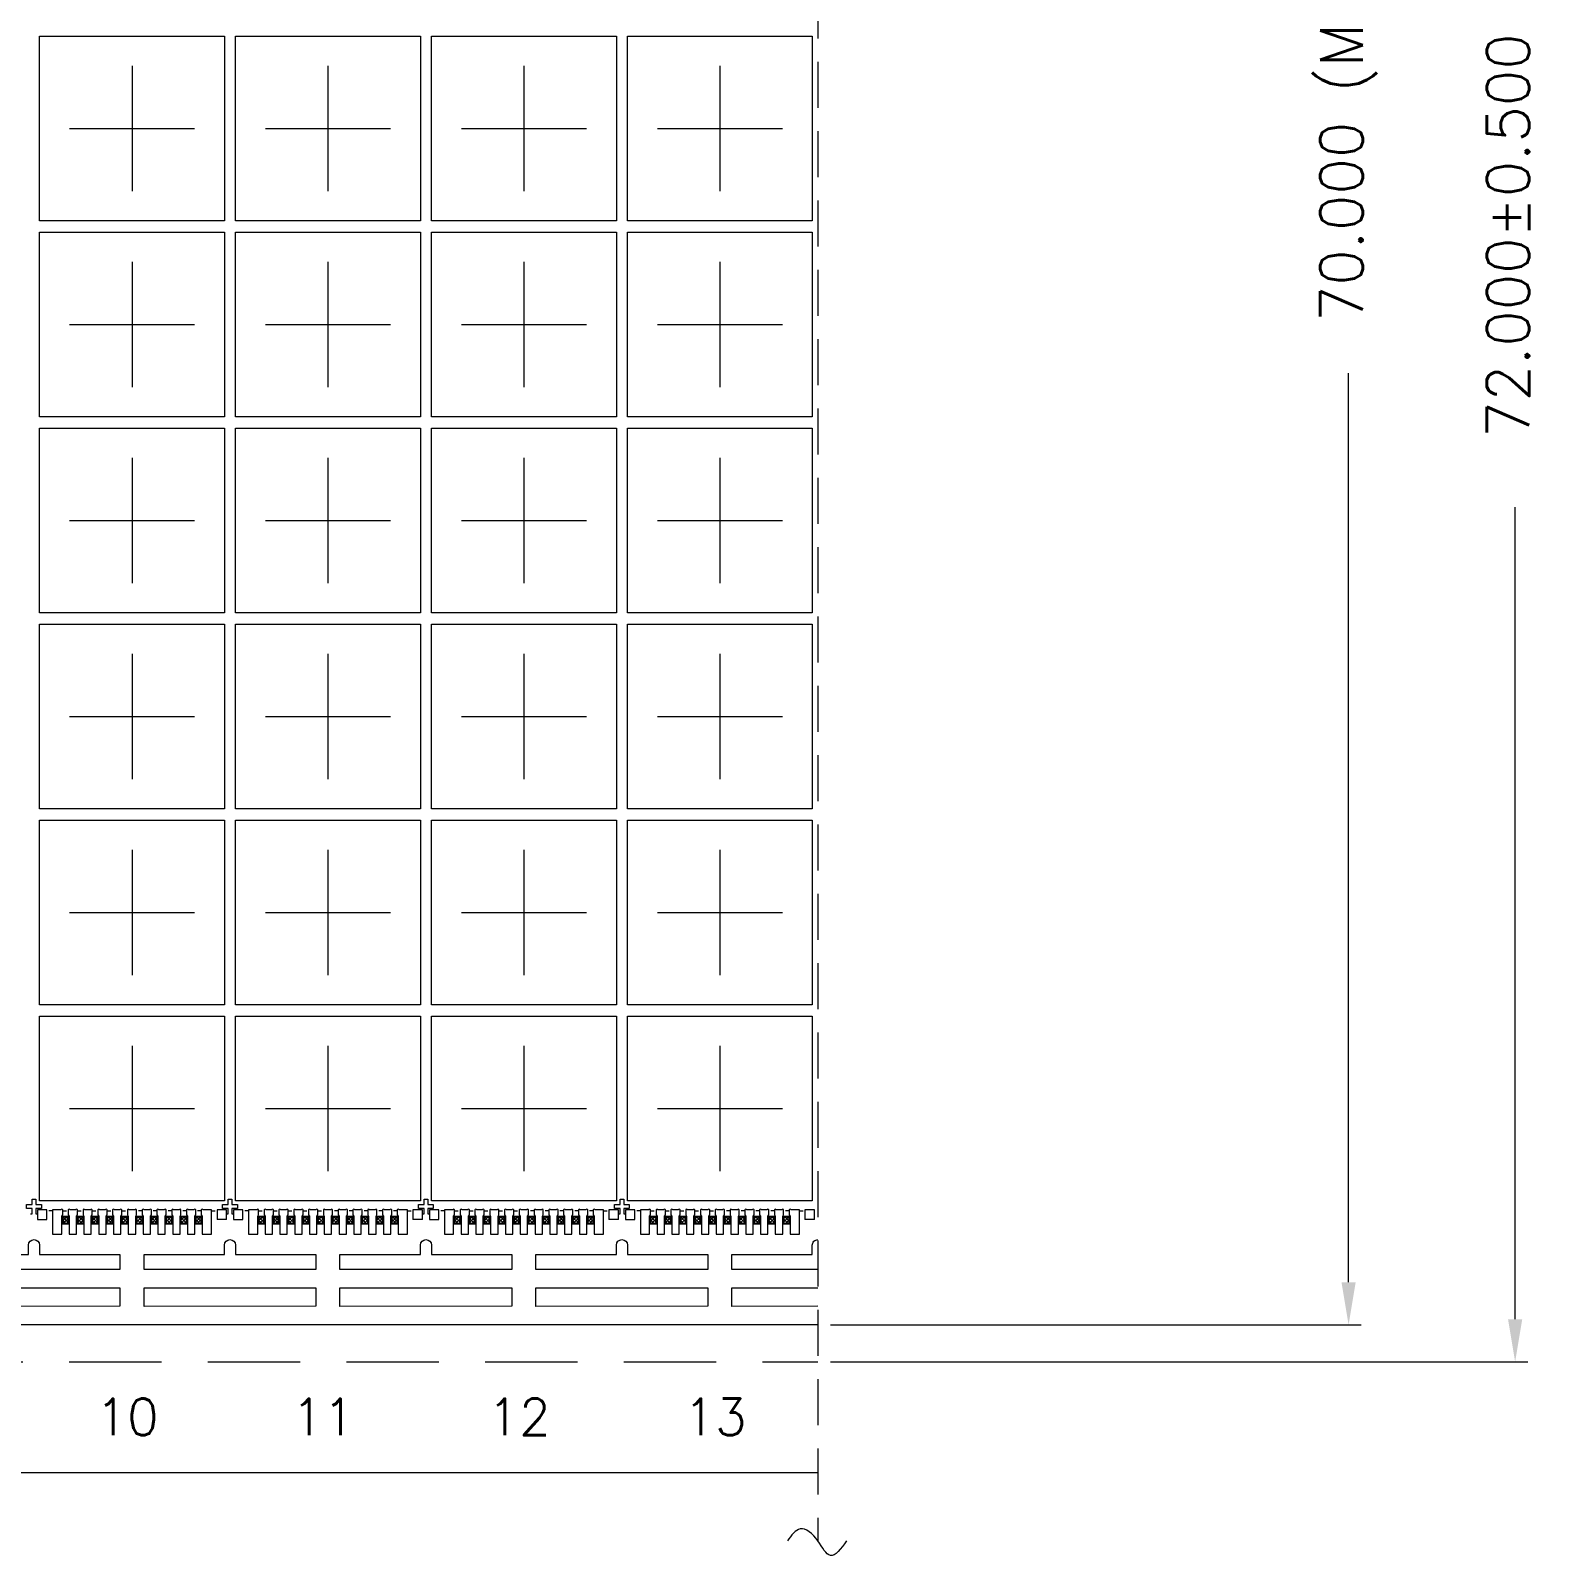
# Model space of a CAD drawing. Extents: x 360 to 479, y -156 to -9.
# Drawn here: x 438.22 to 479.14, y -95.24 to -53.97 of the extents above; entities that cross this region are included whole.
import ezdxf

# ---------------------------------------------------------------- set-up
doc = ezdxf.new("R2010")
doc.units = 0
doc.header["$LTSCALE"] = 5
doc.header["$MEASUREMENT"] = 0
for name, pattern in [('CENTER', [2, 1.25, -0.25, 0.25, -0.25]), ('DASHED', [0.75, 0.5, -0.25]), ('HIDDEN', [0.375, 0.25, -0.125])]:
    doc.linetypes.add(name, pattern=pattern)
doc.layers.get('0').update_dxf_attribs({"linetype": 'CONTINUOUS'})
for name, color, linetype in [('1', 7, 'CONTINUOUS'), ('1D', 4, 'CONTINUOUS'), ('center', 1, 'CONTINUOUS'), ('ETCH', 4, 'CONTINUOUS'), ('PKG', 2, 'CONTINUOUS'), ('PLATING', 3, 'CONTINUOUS'), ('标注', 4, 'CONTINUOUS')]:
    doc.layers.add(name, color=color, linetype=linetype)
doc.layers.add('尺寸线层', color=3, linetype='CONTINUOUS', lineweight=18)
doc.layers.add('标注线', color=3, linetype='CONTINUOUS', lineweight=18)
doc.styles.add('SIMPLEX', font='SIMPLEX')
doc.styles.get("Standard").update_dxf_attribs({"font": 'romans.shx', "bigfont": 'bigfont.shx'})

# ---------------------------------------------------------------- blocks, each defined once
blk = doc.blocks.new('*U40')
at = {"layer": '标注线'}
h = blk.add_hatch(dxfattribs=at)
h.set_pattern_fill('ANSI37', color=256, scale=0.5)
h.set_pattern_definition([(45, (-3340.25684, 269.03637), (-0.0441941738, 0.0441941738), []), (135, (-3340.25684, 269.03637), (-0.0441941738, -0.0441941738), [])])
h.paths.add_polyline_path([(0.075, 0.1), (-0.075, 0.1), (-0.075, -0.1), (0.075, -0.1)])
at = {"layer": 'PLATING'}
blk.add_lwpolyline([(0.075, 0.1), (0.075, -0.1), (-0.075, -0.1), (-0.075, 0.1)], close=True, dxfattribs=at)

msp = doc.modelspace()

# ---------------------------------------------------------------- linework, layer by layer
at = {"lineweight": 0}
for points in [[(438.1631, -86.8174, -1), (438.4631, -86.8174), (438.4631, -87.0724), (440.6381, -87.0724), (440.6381, -87.4724), (435.9881, -87.4724), (435.9881, -87.0724), (438.1631, -87.0724)], [(443.4631, -86.8174, -1), (443.7631, -86.8174), (443.7631, -87.0724), (445.9381, -87.0724), (445.9381, -87.4724), (441.2881, -87.4724), (441.2881, -87.0724), (443.4631, -87.0724)], [(448.7631, -86.8174, -1), (449.0631, -86.8174), (449.0631, -87.0724), (451.2381, -87.0724), (451.2381, -87.4724), (446.5881, -87.4724), (446.5881, -87.0724), (448.7631, -87.0724)], [(454.0631, -86.8174, -1), (454.3631, -86.8174), (454.3631, -87.0724), (456.5381, -87.0724), (456.5381, -87.4724), (451.8881, -87.4724), (451.8881, -87.0724), (454.0631, -87.0724)]]:
    msp.add_lwpolyline(points, format="xyb", close=True, dxfattribs=at)
msp.add_lwpolyline([(459.5131, -87.4724), (457.1881, -87.4724), (457.1881, -87.0724), (459.3631, -87.0724), (459.3631, -86.8174, -0.4142136), (459.5131, -86.6674, -0.4142136)], format="xyb", dxfattribs=at)
for points in [[(435.9881, -87.9724), (440.6381, -87.9724), (440.6381, -88.4724), (435.9881, -88.4725)], [(441.2881, -87.9724), (445.9381, -87.9724), (445.9381, -88.4724), (441.2881, -88.4725)], [(446.5881, -87.9724), (451.2381, -87.9724), (451.2381, -88.4724), (446.5881, -88.4725)], [(451.8881, -87.9724), (456.5381, -87.9724), (456.5381, -88.4724), (451.8881, -88.4725)]]:
    msp.add_lwpolyline(points, close=True, dxfattribs=at)
msp.add_lwpolyline([(459.5131, -88.4724), (457.1881, -88.4725), (457.1881, -87.9724), (459.5131, -87.9724)], dxfattribs=at)
at = {"layer": '1', "linetype": 'Continuous', "lineweight": 0}
for p, q in [((438.4081, -86.1224), (438.6631, -86.1224)), ((443.5181, -86.1224), (443.2631, -86.1224)), ((443.7081, -86.1224), (443.9631, -86.1224)), ((448.8181, -86.1224), (448.5631, -86.1224)), ((449.0081, -86.1224), (449.2631, -86.1224)), ((454.1181, -86.1224), (453.8631, -86.1224)), ((454.3081, -86.1224), (454.5631, -86.1224)), ((459.4181, -86.1224), (459.1631, -86.1224))]:
    msp.add_line(p, q, dxfattribs=at)
at = {"layer": '1', "lineweight": 0}
msp.add_lwpolyline([(459.5131, -92.9724), (384.0131, -92.9724), (383.0131, -91.9724), (383.0131, -81.4724), (385.1131, -81.4724, 0.4142136), (385.5131, -81.0724), (385.5131, -61.8724, 0.4142136), (385.1131, -61.4724), (383.0131, -61.4724), (383.0131, -46.4724), (385.1131, -46.4724, 0.4142136), (385.5131, -46.0724), (385.5131, -26.8724, 0.4142136), (385.1131, -26.4724), (383.0131, -26.4724), (383.0131, -15.9724), (384.0131, -14.9724), (459.5131, -14.9724)], format="xyb", dxfattribs=at)
for points in [[(438.6631, -86.1224), (438.6631, -85.8674), (438.4081, -85.8674), (438.4081, -86.1224)], [(443.5181, -86.1224), (443.5181, -85.8674), (443.2631, -85.8674), (443.2631, -86.1224)], [(443.9631, -86.1224), (443.9631, -85.8674), (443.7081, -85.8674), (443.7081, -86.1224)], [(448.8181, -86.1224), (448.8181, -85.8674), (448.5631, -85.8674), (448.5631, -86.1224)], [(449.2631, -86.1224), (449.2631, -85.8674), (449.0081, -85.8674), (449.0081, -86.1224)], [(454.1181, -86.1224), (454.1181, -85.8674), (453.8631, -85.8674), (453.8631, -86.1224)], [(454.5631, -86.1224), (454.5631, -85.8674), (454.3081, -85.8674), (454.3081, -86.1224)], [(459.4181, -86.1224), (459.4181, -85.8674), (459.1631, -85.8674), (459.1631, -86.1224)]]:
    msp.add_lwpolyline(points, dxfattribs=at)
at = {"layer": '1', "linetype": 'Continuous', "lineweight": 0}
for points in [[(438.8131, -86.5224), (439.0631, -86.5224), (439.0631, -86.0349), (439.0881, -85.9974), (439.0881, -85.8674, 0.9266253), (439.0383, -85.8674), (438.8131, -85.8674)], [(439.4881, -85.9974), (439.4881, -85.8674, 0.9266253), (439.4383, -85.8674), (439.288, -85.8674, 0.9266253), (439.2381, -85.8674), (439.2381, -85.9974), (439.2631, -86.0349), (439.2631, -86.5224), (439.4631, -86.5224), (439.4631, -86.0349)], [(439.8631, -86.5224), (439.8631, -86.0349), (439.8881, -85.9974), (439.8881, -85.8674, 0.9266253), (439.8383, -85.8674), (439.688, -85.8674, 0.9266253), (439.6381, -85.8674), (439.6381, -85.9974), (439.6631, -86.0349), (439.6631, -86.5224), (439.8381, -86.5224)], [(440.2631, -86.5224), (440.2631, -86.0349), (440.2881, -85.9974), (440.2881, -85.8674, 0.9266253), (440.2383, -85.8674), (440.088, -85.8674, 0.9266253), (440.0381, -85.8674), (440.0381, -85.9974), (440.0631, -86.0349), (440.0631, -86.5224)], [(441.0631, -86.5224), (441.0631, -86.0349), (441.0881, -85.9974), (441.0881, -85.8674, 0.9266253), (441.0383, -85.8674), (440.888, -85.8674, 0.9266253), (440.8381, -85.8674), (440.8381, -85.9974), (440.8631, -86.0349), (440.8631, -86.5224)], [(441.4631, -86.5224), (441.4631, -86.0349), (441.4881, -85.9974), (441.4881, -85.8674, 0.9266253), (441.4383, -85.8674), (441.288, -85.8674, 0.9266253), (441.2381, -85.8674), (441.2381, -85.9974), (441.2631, -86.0349), (441.2631, -86.5224)], [(441.8631, -86.5224), (441.8631, -86.0349), (441.8881, -85.9974), (441.8881, -85.8674, 0.9266253), (441.8383, -85.8674), (441.688, -85.8674, 0.9266253), (441.6381, -85.8674), (441.6381, -85.9974), (441.6631, -86.0349), (441.6631, -86.5224)], [(442.2631, -86.5224), (442.2631, -86.0349), (442.2881, -85.9974), (442.2881, -85.8674, 0.9266253), (442.2383, -85.8674), (442.088, -85.8674, 0.9266253), (442.0381, -85.8674), (442.0381, -85.9974), (442.0631, -86.0349), (442.0631, -86.5224)], [(443.1131, -86.5224), (443.1131, -85.8674), (442.888, -85.8674, 0.9266253), (442.8381, -85.8674), (442.8381, -85.9974), (442.8631, -86.0349), (442.8631, -86.5224)], [(444.1131, -86.5224), (444.3631, -86.5224), (444.3631, -86.0349), (444.3881, -85.9974), (444.3881, -85.8674, 0.9266253), (444.3383, -85.8674), (444.1131, -85.8674)], [(444.7881, -85.9974), (444.7881, -85.8674, 0.9266253), (444.7383, -85.8674), (444.588, -85.8674, 0.9266253), (444.5381, -85.8674), (444.5381, -85.9974), (444.5631, -86.0349), (444.5631, -86.5224), (444.7631, -86.5224), (444.7631, -86.0349)], [(445.1631, -86.5224), (445.1631, -86.0349), (445.1881, -85.9974), (445.1881, -85.8674, 0.9266253), (445.1383, -85.8674), (444.988, -85.8674, 0.9266253), (444.9381, -85.8674), (444.9381, -85.9974), (444.9631, -86.0349), (444.9631, -86.5224), (445.1381, -86.5224)], [(445.5631, -86.5224), (445.5631, -86.0349), (445.5881, -85.9974), (445.5881, -85.8674, 0.9266253), (445.5383, -85.8674), (445.388, -85.8674, 0.9266253), (445.3381, -85.8674), (445.3381, -85.9974), (445.3631, -86.0349), (445.3631, -86.5224)], [(446.3631, -86.5224), (446.3631, -86.0349), (446.3881, -85.9974), (446.3881, -85.8674, 0.9266253), (446.3383, -85.8674), (446.188, -85.8674, 0.9266253), (446.1381, -85.8674), (446.1381, -85.9974), (446.1631, -86.0349), (446.1631, -86.5224)], [(446.7631, -86.5224), (446.7631, -86.0349), (446.7881, -85.9974), (446.7881, -85.8674, 0.9266253), (446.7383, -85.8674), (446.588, -85.8674, 0.9266253), (446.5381, -85.8674), (446.5381, -85.9974), (446.5631, -86.0349), (446.5631, -86.5224)], [(447.1631, -86.5224), (447.1631, -86.0349), (447.1881, -85.9974), (447.1881, -85.8674, 0.9266253), (447.1383, -85.8674), (446.988, -85.8674, 0.9266253), (446.9381, -85.8674), (446.9381, -85.9974), (446.9631, -86.0349), (446.9631, -86.5224)], [(447.5631, -86.5224), (447.5631, -86.0349), (447.5881, -85.9974), (447.5881, -85.8674, 0.9266253), (447.5383, -85.8674), (447.388, -85.8674, 0.9266253), (447.3381, -85.8674), (447.3381, -85.9974), (447.3631, -86.0349), (447.3631, -86.5224)], [(448.4131, -86.5224), (448.4131, -85.8674), (448.188, -85.8674, 0.9266253), (448.1381, -85.8674), (448.1381, -85.9974), (448.1631, -86.0349), (448.1631, -86.5224)], [(449.4131, -86.5224), (449.6631, -86.5224), (449.6631, -86.0349), (449.6881, -85.9974), (449.6881, -85.8674, 0.9266253), (449.6383, -85.8674), (449.4131, -85.8674)], [(450.0881, -85.9974), (450.0881, -85.8674, 0.9266253), (450.0383, -85.8674), (449.888, -85.8674, 0.9266253), (449.8381, -85.8674), (449.8381, -85.9974), (449.8631, -86.0349), (449.8631, -86.5224), (450.0631, -86.5224), (450.0631, -86.0349)], [(450.4631, -86.5224), (450.4631, -86.0349), (450.4881, -85.9974), (450.4881, -85.8674, 0.9266253), (450.4383, -85.8674), (450.288, -85.8674, 0.9266253), (450.2381, -85.8674), (450.2381, -85.9974), (450.2631, -86.0349), (450.2631, -86.5224), (450.4381, -86.5224)], [(450.8631, -86.5224), (450.8631, -86.0349), (450.8881, -85.9974), (450.8881, -85.8674, 0.9266253), (450.8383, -85.8674), (450.688, -85.8674, 0.9266253), (450.6381, -85.8674), (450.6381, -85.9974), (450.6631, -86.0349), (450.6631, -86.5224)], [(451.6631, -86.5224), (451.6631, -86.0349), (451.6881, -85.9974), (451.6881, -85.8674, 0.9266253), (451.6383, -85.8674), (451.488, -85.8674, 0.9266253), (451.4381, -85.8674), (451.4381, -85.9974), (451.4631, -86.0349), (451.4631, -86.5224)], [(452.0631, -86.5224), (452.0631, -86.0349), (452.0881, -85.9974), (452.0881, -85.8674, 0.9266253), (452.0383, -85.8674), (451.888, -85.8674, 0.9266253), (451.8381, -85.8674), (451.8381, -85.9974), (451.8631, -86.0349), (451.8631, -86.5224)], [(452.4631, -86.5224), (452.4631, -86.0349), (452.4881, -85.9974), (452.4881, -85.8674, 0.9266253), (452.4383, -85.8674), (452.288, -85.8674, 0.9266253), (452.2381, -85.8674), (452.2381, -85.9974), (452.2631, -86.0349), (452.2631, -86.5224)], [(452.8631, -86.5224), (452.8631, -86.0349), (452.8881, -85.9974), (452.8881, -85.8674, 0.9266253), (452.8383, -85.8674), (452.688, -85.8674, 0.9266253), (452.6381, -85.8674), (452.6381, -85.9974), (452.6631, -86.0349), (452.6631, -86.5224)], [(453.7131, -86.5224), (453.7131, -85.8674), (453.488, -85.8674, 0.9266253), (453.4381, -85.8674), (453.4381, -85.9974), (453.4631, -86.0349), (453.4631, -86.5224)], [(454.7131, -86.5224), (454.9631, -86.5224), (454.9631, -86.0349), (454.9881, -85.9974), (454.9881, -85.8674, 0.9266253), (454.9383, -85.8674), (454.7131, -85.8674)], [(455.3881, -85.9974), (455.3881, -85.8674, 0.9266253), (455.3383, -85.8674), (455.188, -85.8674, 0.9266253), (455.1381, -85.8674), (455.1381, -85.9974), (455.1631, -86.0349), (455.1631, -86.5224), (455.3631, -86.5224), (455.3631, -86.0349)], [(455.7631, -86.5224), (455.7631, -86.0349), (455.7881, -85.9974), (455.7881, -85.8674, 0.9266253), (455.7383, -85.8674), (455.588, -85.8674, 0.9266253), (455.5381, -85.8674), (455.5381, -85.9974), (455.5631, -86.0349), (455.5631, -86.5224), (455.7381, -86.5224)], [(456.1631, -86.5224), (456.1631, -86.0349), (456.1881, -85.9974), (456.1881, -85.8674, 0.9266253), (456.1383, -85.8674), (455.988, -85.8674, 0.9266253), (455.9381, -85.8674), (455.9381, -85.9974), (455.9631, -86.0349), (455.9631, -86.5224)], [(456.9631, -86.5224), (456.9631, -86.0349), (456.9881, -85.9974), (456.9881, -85.8674, 0.9266253), (456.9383, -85.8674), (456.788, -85.8674, 0.9266253), (456.7381, -85.8674), (456.7381, -85.9974), (456.7631, -86.0349), (456.7631, -86.5224)], [(457.3631, -86.5224), (457.3631, -86.0349), (457.3881, -85.9974), (457.3881, -85.8674, 0.9266253), (457.3383, -85.8674), (457.188, -85.8674, 0.9266253), (457.1381, -85.8674), (457.1381, -85.9974), (457.1631, -86.0349), (457.1631, -86.5224)], [(457.7631, -86.5224), (457.7631, -86.0349), (457.7881, -85.9974), (457.7881, -85.8674, 0.9266253), (457.7383, -85.8674), (457.588, -85.8674, 0.9266253), (457.5381, -85.8674), (457.5381, -85.9974), (457.5631, -86.0349), (457.5631, -86.5224)], [(458.1631, -86.5224), (458.1631, -86.0349), (458.1881, -85.9974), (458.1881, -85.8674, 0.9266253), (458.1383, -85.8674), (457.988, -85.8674, 0.9266253), (457.9381, -85.8674), (457.9381, -85.9974), (457.9631, -86.0349), (457.9631, -86.5224)], [(459.0131, -86.5224), (459.0131, -85.8674), (458.788, -85.8674, 0.9266253), (458.7381, -85.8674), (458.7381, -85.9974), (458.7631, -86.0349), (458.7631, -86.5224)]]:
    msp.add_lwpolyline(points, format="xyb", close=True, dxfattribs=at)
for points in [[(440.4631, -86.5224), (440.6631, -86.5224), (440.6631, -86.0349), (440.6881, -85.9974), (440.6881, -85.8674, 0.9266253), (440.6383, -85.8674), (440.488, -85.8674, 0.9266253), (440.4381, -85.8674), (440.4381, -85.9974), (440.4631, -86.0349), (440.4631, -86.5224), (440.4881, -86.5224)], [(442.4631, -86.0224), (442.4631, -86.5224), (442.6631, -86.5224), (442.6631, -86.0349), (442.6881, -85.9974), (442.6881, -85.8674, 0.9266253), (442.6383, -85.8674), (442.488, -85.8674, 0.9266253), (442.4381, -85.8674), (442.4381, -85.9974), (442.4631, -86.0349)], [(445.7631, -86.5224), (445.9631, -86.5224), (445.9631, -86.0349), (445.9881, -85.9974), (445.9881, -85.8674, 0.9266253), (445.9383, -85.8674), (445.788, -85.8674, 0.9266253), (445.7381, -85.8674), (445.7381, -85.9974), (445.7631, -86.0349), (445.7631, -86.5224), (445.7881, -86.5224)], [(447.7631, -86.0224), (447.7631, -86.5224), (447.9631, -86.5224), (447.9631, -86.0349), (447.9881, -85.9974), (447.9881, -85.8674, 0.9266253), (447.9383, -85.8674), (447.788, -85.8674, 0.9266253), (447.7381, -85.8674), (447.7381, -85.9974), (447.7631, -86.0349)], [(451.0631, -86.5224), (451.2631, -86.5224), (451.2631, -86.0349), (451.2881, -85.9974), (451.2881, -85.8674, 0.9266253), (451.2383, -85.8674), (451.088, -85.8674, 0.9266253), (451.0381, -85.8674), (451.0381, -85.9974), (451.0631, -86.0349), (451.0631, -86.5224), (451.0881, -86.5224)], [(453.0631, -86.0224), (453.0631, -86.5224), (453.2631, -86.5224), (453.2631, -86.0349), (453.2881, -85.9974), (453.2881, -85.8674, 0.9266253), (453.2383, -85.8674), (453.088, -85.8674, 0.9266253), (453.0381, -85.8674), (453.0381, -85.9974), (453.0631, -86.0349)], [(456.3631, -86.5224), (456.5631, -86.5224), (456.5631, -86.0349), (456.5881, -85.9974), (456.5881, -85.8674, 0.9266253), (456.5383, -85.8674), (456.388, -85.8674, 0.9266253), (456.3381, -85.8674), (456.3381, -85.9974), (456.3631, -86.0349), (456.3631, -86.5224), (456.3881, -86.5224)], [(458.3631, -86.0224), (458.3631, -86.5224), (458.5631, -86.5224), (458.5631, -86.0349), (458.5881, -85.9974), (458.5881, -85.8674, 0.9266253), (458.5383, -85.8674), (458.388, -85.8674, 0.9266253), (458.3381, -85.8674), (458.3381, -85.9974), (458.3631, -86.0349)]]:
    msp.add_lwpolyline(points, format="xyb", dxfattribs=at)
at = {"layer": '1D', "color": 6, "linetype": 'HIDDEN', "lineweight": 0}
msp.add_line((459.5131, -13.5652), (459.5131, -94.8132), dxfattribs=at)
at = {"layer": '1D', "linetype": 'HIDDEN', "lineweight": 0, "ltscale": 0.05}
for p, q in [((439.0881, -85.8924), (439.2381, -85.8924)), ((439.4881, -85.8924), (439.6381, -85.8924)), ((439.8881, -85.8924), (440.0381, -85.8924)), ((440.2881, -85.8924), (440.4381, -85.8924)), ((440.6881, -85.8924), (440.8381, -85.8924)), ((441.2381, -85.8924), (441.0881, -85.8924)), ((441.6381, -85.8924), (441.4881, -85.8924)), ((442.0381, -85.8924), (441.8881, -85.8924)), ((442.4381, -85.8924), (442.2881, -85.8924)), ((442.8381, -85.8924), (442.6881, -85.8924)), ((444.3881, -85.8924), (444.5381, -85.8924)), ((444.7881, -85.8924), (444.9381, -85.8924)), ((445.1881, -85.8924), (445.3381, -85.8924)), ((445.5881, -85.8924), (445.7381, -85.8924)), ((445.9881, -85.8924), (446.1381, -85.8924)), ((446.5381, -85.8924), (446.3881, -85.8924)), ((446.9381, -85.8924), (446.7881, -85.8924)), ((447.3381, -85.8924), (447.1881, -85.8924)), ((447.7381, -85.8924), (447.5881, -85.8924)), ((448.1381, -85.8924), (447.9881, -85.8924)), ((449.6881, -85.8924), (449.8381, -85.8924)), ((450.0881, -85.8924), (450.2381, -85.8924)), ((450.4881, -85.8924), (450.6381, -85.8924)), ((450.8881, -85.8924), (451.0381, -85.8924)), ((451.2881, -85.8924), (451.4381, -85.8924)), ((451.8381, -85.8924), (451.6881, -85.8924)), ((452.2381, -85.8924), (452.0881, -85.8924)), ((452.6381, -85.8924), (452.4881, -85.8924)), ((453.0381, -85.8924), (452.8881, -85.8924)), ((453.4381, -85.8924), (453.2881, -85.8924)), ((454.9881, -85.8924), (455.1381, -85.8924)), ((455.3881, -85.8924), (455.5381, -85.8924)), ((455.7881, -85.8924), (455.9381, -85.8924)), ((456.1881, -85.8924), (456.3381, -85.8924)), ((456.5881, -85.8924), (456.7381, -85.8924)), ((457.1381, -85.8924), (456.9881, -85.8924)), ((457.5381, -85.8924), (457.3881, -85.8924)), ((457.9381, -85.8924), (457.7881, -85.8924)), ((458.3381, -85.8924), (458.1881, -85.8924)), ((458.7381, -85.8924), (458.5881, -85.8924))]:
    msp.add_line(p, q, dxfattribs=at)
at = {"layer": '1D', "linetype": 'DASHED', "lineweight": 0}
msp.add_lwpolyline([(459.5131, -17.9724), (383.0131, -17.9724), (383.0131, -89.9724), (459.5131, -89.9724)], dxfattribs=at)
at = {"layer": '1D', "color": 1, "lineweight": 0}
msp.add_lwpolyline([(459.5131, -88.9724), (387.5131, -88.9724), (387.5131, -18.9724), (459.5131, -18.9724)], dxfattribs=at)
at = {"layer": '1D', "linetype": 'HIDDEN', "lineweight": 5, "ltscale": 0.15}
for points in [[(438.2181, -85.9724), (438.2631, -85.9724), (438.2631, -85.8224), (438.1131, -85.8224), (438.1131, -85.7224), (438.2631, -85.7224), (438.2631, -85.5724), (438.3631, -85.5724), (438.3631, -85.7224), (438.5131, -85.7224), (438.5131, -85.8224), (438.3631, -85.8224), (438.3631, -85.9724), (438.4081, -85.9724)], [(443.5181, -85.9724), (443.5631, -85.9724), (443.5631, -85.8224), (443.4131, -85.8224), (443.4131, -85.7224), (443.5631, -85.7224), (443.5631, -85.5724), (443.6631, -85.5724), (443.6631, -85.7224), (443.8131, -85.7224), (443.8131, -85.8224), (443.6631, -85.8224), (443.6631, -85.9724), (443.7081, -85.9724)], [(448.8181, -85.9724), (448.8631, -85.9724), (448.8631, -85.8224), (448.7131, -85.8224), (448.7131, -85.7224), (448.8631, -85.7224), (448.8631, -85.5724), (448.9631, -85.5724), (448.9631, -85.7224), (449.1131, -85.7224), (449.1131, -85.8224), (448.9631, -85.8224), (448.9631, -85.9724), (449.0081, -85.9724)], [(454.1181, -85.9724), (454.1631, -85.9724), (454.1631, -85.8224), (454.0131, -85.8224), (454.0131, -85.7224), (454.1631, -85.7224), (454.1631, -85.5724), (454.2631, -85.5724), (454.2631, -85.7224), (454.4131, -85.7224), (454.4131, -85.8224), (454.2631, -85.8224), (454.2631, -85.9724), (454.3081, -85.9724)]]:
    msp.add_lwpolyline(points, dxfattribs=at)
at = {"layer": '1D', "linetype": 'HIDDEN', "lineweight": 0, "ltscale": 0.08}
for points in [[(438.8131, -85.8924), (438.6631, -85.8924)], [(443.1131, -85.8924), (443.2631, -85.8924)], [(444.1131, -85.8924), (443.9631, -85.8924)], [(448.4131, -85.8924), (448.5631, -85.8924)], [(449.4131, -85.8924), (449.2631, -85.8924)], [(453.7131, -85.8924), (453.8631, -85.8924)], [(454.7131, -85.8924), (454.5631, -85.8924)], [(459.0131, -85.8924), (459.1631, -85.8924)]]:
    msp.add_lwpolyline(points, dxfattribs=at)
at = {"layer": '1D', "lineweight": 0}
msp.add_open_spline([(460.2917, -94.8132), (460.1364, -95.025), (459.8445, -95.423), (459.5366, -94.7643), (459.0419, -94.3321), (458.7985, -94.6636), (458.6886, -94.8132)], degree=3, knots=[0, 0, 0, 0, 0.5949743, 1.1181563, 1.6941284, 2.1681598, 2.1681598, 2.1681598, 2.1681598], dxfattribs=at)
at = {"layer": 'center', "linetype": 'CENTER', "lineweight": 0}
for p, q in [((440.9631, -54.9317), (440.9631, -58.3131)), ((446.2631, -54.9317), (446.2631, -58.3131)), ((451.5631, -54.9317), (451.5631, -58.3131)), ((456.8631, -54.9317), (456.8631, -58.3131)), ((439.2724, -56.6224), (442.6539, -56.6224)), ((444.5724, -56.6224), (447.9539, -56.6224)), ((449.8724, -56.6224), (453.2539, -56.6224)), ((455.1724, -56.6224), (458.5539, -56.6224)), ((440.9631, -60.2317), (440.9631, -63.6131)), ((446.2631, -60.2317), (446.2631, -63.6131)), ((451.5631, -60.2317), (451.5631, -63.6131)), ((456.8631, -60.2317), (456.8631, -63.6131)), ((439.2724, -61.9224), (442.6539, -61.9224)), ((444.5724, -61.9224), (447.9539, -61.9224)), ((449.8724, -61.9224), (453.2539, -61.9224)), ((455.1724, -61.9224), (458.5539, -61.9224)), ((440.9631, -65.5317), (440.9631, -68.9131)), ((446.2631, -65.5317), (446.2631, -68.9131)), ((451.5631, -65.5317), (451.5631, -68.9131)), ((456.8631, -65.5317), (456.8631, -68.9131)), ((439.2724, -67.2224), (442.6539, -67.2224)), ((444.5724, -67.2224), (447.9539, -67.2224)), ((449.8724, -67.2224), (453.2539, -67.2224)), ((455.1724, -67.2224), (458.5539, -67.2224)), ((440.9631, -70.8317), (440.9631, -74.2131)), ((446.2631, -70.8317), (446.2631, -74.2131)), ((451.5631, -70.8317), (451.5631, -74.2131)), ((456.8631, -70.8317), (456.8631, -74.2131)), ((439.2724, -72.5224), (442.6539, -72.5224)), ((444.5724, -72.5224), (447.9539, -72.5224)), ((449.8724, -72.5224), (453.2539, -72.5224)), ((455.1724, -72.5224), (458.5539, -72.5224)), ((440.9631, -76.1317), (440.9631, -79.5131)), ((446.2631, -76.1317), (446.2631, -79.5131)), ((451.5631, -76.1317), (451.5631, -79.5131)), ((456.8631, -76.1317), (456.8631, -79.5131)), ((439.2724, -77.8224), (442.6539, -77.8224)), ((444.5724, -77.8224), (447.9539, -77.8224)), ((449.8724, -77.8224), (453.2539, -77.8224)), ((455.1724, -77.8224), (458.5539, -77.8224)), ((440.9631, -81.4317), (440.9631, -84.8131)), ((446.2631, -81.4317), (446.2631, -84.8131)), ((451.5631, -81.4317), (451.5631, -84.8131)), ((456.8631, -81.4317), (456.8631, -84.8131)), ((439.2724, -83.1224), (442.6539, -83.1224)), ((444.5724, -83.1224), (447.9539, -83.1224)), ((449.8724, -83.1224), (453.2539, -83.1224)), ((455.1724, -83.1224), (458.5539, -83.1224))]:
    msp.add_line(p, q, dxfattribs=at)
at = {"layer": 'PKG', "linetype": 'Continuous', "lineweight": 0}
for points in [[(438.4631, -59.1224), (438.4631, -54.1224), (443.4631, -54.1224), (443.4631, -59.1224)], [(443.7631, -59.1224), (443.7631, -54.1224), (448.7631, -54.1224), (448.7631, -59.1224)], [(449.0631, -59.1224), (449.0631, -54.1224), (454.0631, -54.1224), (454.0631, -59.1224)], [(454.3631, -59.1224), (454.3631, -54.1224), (459.3631, -54.1224), (459.3631, -59.1224)], [(438.4631, -64.4224), (438.4631, -59.4224), (443.4631, -59.4224), (443.4631, -64.4224)], [(443.7631, -64.4224), (443.7631, -59.4224), (448.7631, -59.4224), (448.7631, -64.4224)], [(449.0631, -64.4224), (449.0631, -59.4224), (454.0631, -59.4224), (454.0631, -64.4224)], [(454.3631, -64.4224), (454.3631, -59.4224), (459.3631, -59.4224), (459.3631, -64.4224)], [(438.4631, -69.7224), (438.4631, -64.7224), (443.4631, -64.7224), (443.4631, -69.7224)], [(443.7631, -69.7224), (443.7631, -64.7224), (448.7631, -64.7224), (448.7631, -69.7224)], [(449.0631, -69.7224), (449.0631, -64.7224), (454.0631, -64.7224), (454.0631, -69.7224)], [(454.3631, -69.7224), (454.3631, -64.7224), (459.3631, -64.7224), (459.3631, -69.7224)], [(438.4631, -75.0224), (438.4631, -70.0224), (443.4631, -70.0224), (443.4631, -75.0224)], [(443.7631, -75.0224), (443.7631, -70.0224), (448.7631, -70.0224), (448.7631, -75.0224)], [(449.0631, -75.0224), (449.0631, -70.0224), (454.0631, -70.0224), (454.0631, -75.0224)], [(454.3631, -75.0224), (454.3631, -70.0224), (459.3631, -70.0224), (459.3631, -75.0224)], [(438.4631, -80.3224), (438.4631, -75.3224), (443.4631, -75.3224), (443.4631, -80.3224)], [(443.7631, -80.3224), (443.7631, -75.3224), (448.7631, -75.3224), (448.7631, -80.3224)], [(449.0631, -80.3224), (449.0631, -75.3224), (454.0631, -75.3224), (454.0631, -80.3224)], [(454.3631, -80.3224), (454.3631, -75.3224), (459.3631, -75.3224), (459.3631, -80.3224)], [(438.4631, -85.6224), (438.4631, -80.6224), (443.4631, -80.6224), (443.4631, -85.6224)], [(443.7631, -85.6224), (443.7631, -80.6224), (448.7631, -80.6224), (448.7631, -85.6224)], [(449.0631, -85.6224), (449.0631, -80.6224), (454.0631, -80.6224), (454.0631, -85.6224)], [(454.3631, -85.6224), (454.3631, -80.6224), (459.3631, -80.6224), (459.3631, -85.6224)]]:
    msp.add_lwpolyline(points, close=True, dxfattribs=at)
at = {"layer": '标注', "lineweight": 0}
for p, q in [((473.8675, -87.8224), (473.8675, -63.2401)), ((478.3728, -88.8224), (478.3728, -66.8579)), ((459.8581, -88.9724), (474.2125, -88.9724)), ((459.8581, -89.9724), (478.7178, -89.9724))]:
    msp.add_line(p, q, dxfattribs=at)
for points in [[(473.6758, -87.8224), (474.0591, -87.8224), (473.8675, -88.9724)], [(478.1811, -88.8224), (478.5645, -88.8224), (478.3728, -89.9724)]]:
    msp.add_solid(points, dxfattribs=at)

# ---------------------------------------------------------------- block references
at = {"layer": 'ETCH', "color": 0, "linetype": 'ByBlock', "lineweight": 0}
for p in [(439.1631, -86.1424), (439.5631, -86.1424), (439.9631, -86.1424), (440.3631, -86.1424), (440.7631, -86.1424), (441.1631, -86.1424), (441.5631, -86.1424), (441.9631, -86.1424), (442.3631, -86.1424), (442.7631, -86.1424), (444.4631, -86.1424), (444.8631, -86.1424), (445.2631, -86.1424), (445.6631, -86.1424), (446.0631, -86.1424), (446.4631, -86.1424), (446.8631, -86.1424), (447.2631, -86.1424), (447.6631, -86.1424), (448.0631, -86.1424), (449.7631, -86.1424), (450.1631, -86.1424), (450.5631, -86.1424), (450.9631, -86.1424), (451.3631, -86.1424), (451.7631, -86.1424), (452.1631, -86.1424), (452.5631, -86.1424), (452.9631, -86.1424), (453.3631, -86.1424), (455.0631, -86.1424), (455.4631, -86.1424), (455.8631, -86.1424), (456.2631, -86.1424), (456.6631, -86.1424), (457.0631, -86.1424), (457.4631, -86.1424), (457.8631, -86.1424), (458.2631, -86.1424), (458.6631, -86.1424)]:
    msp.add_blockref('*U40', p, dxfattribs=at)

# ---------------------------------------------------------------- texts
at = {"layer": '尺寸线层', "lineweight": 0, "char_height": 0.992064, "attachment_point": 5}
for s, insert in [('{\\Fsimplex|c0;10}', (440.8335, -91.464, -0.0992)), ('{\\Fsimplex|c0;11}', (446.1335, -91.464, -0.0992)), ('{\\Fsimplex|c0;12}', (451.4335, -91.464, -0.0992)), ('{\\Fsimplex|c0;13}', (456.7335, -91.464, -0.0992))]:
    msp.add_mtext(s, dxfattribs=dict(at, insert=insert))
at = {"layer": '标注', "lineweight": 0, "char_height": 1.15, "attachment_point": 5, "rotation": 90, "style": 'SIMPLEX'}
for s, insert in [('\\A1;72.000±0.500 (TAPE WIDTH)', (478.3728, -53.9724)), ('70.000 (MOLD LINE)', (473.8675, -53.9724))]:
    msp.add_mtext(s, dxfattribs=dict(at, insert=insert))

doc.saveas('drawing.dxf')
